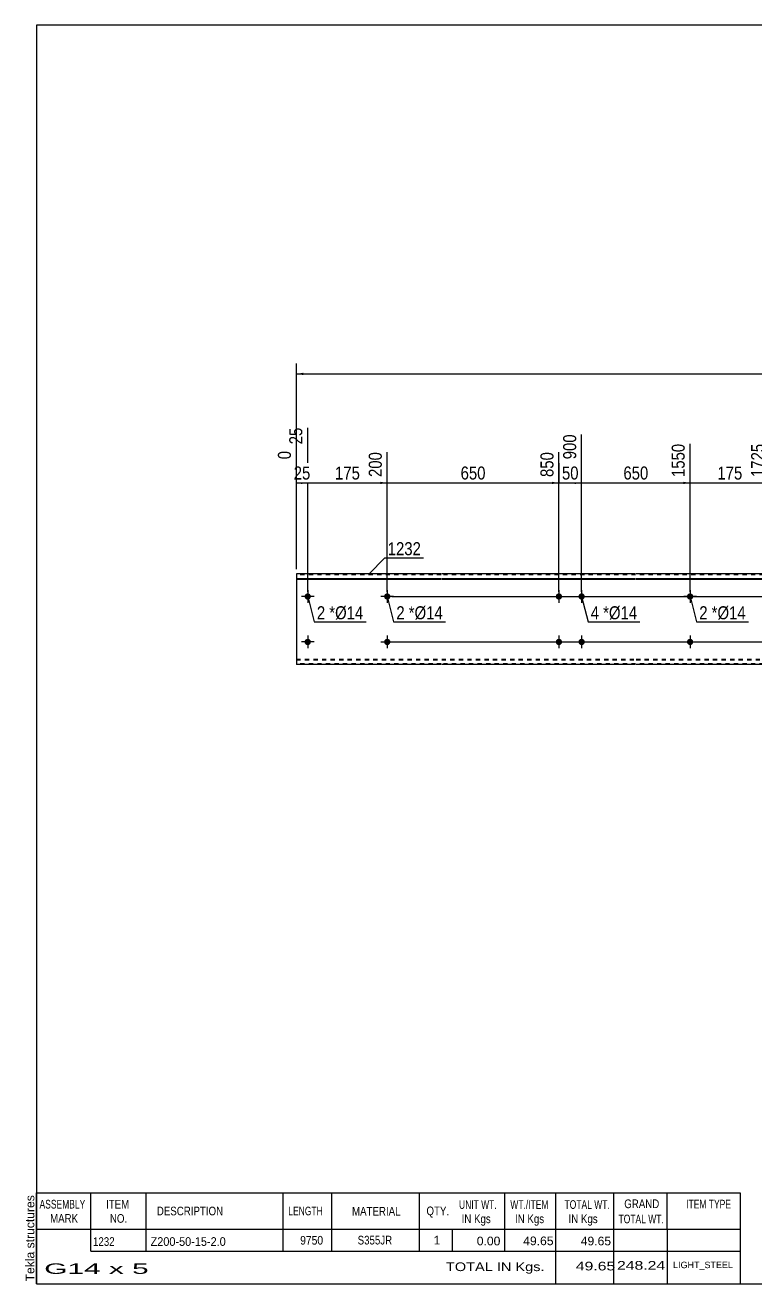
# Model space of a CAD drawing. Header units: millimetres. Extents: x -60 to 343, y -146 to 131.
# Drawn here: x -59.7 to 101.2, y -146.3 to 130.8 of the extents above; entities that cross this region are included whole.
import ezdxf

# ---------------------------------------------------------------- set-up
doc = ezdxf.new("R2010")
doc.units = ezdxf.units.MM
doc.linetypes.add('DXK_LINE_DOT1', pattern=[1.8814, 0.9407, -0.9407])
doc.styles.add('Arial', font='ARIAL.TTF', dxfattribs={"height": 0.2})
doc.styles.add('Arial Narrow', font='ARIALN.TTF', dxfattribs={"height": 0.2})

# ---------------------------------------------------------------- blocks, each defined once
blk = doc.blocks.new('Unknown-629087933-1822')
at = {"color": 5, "linetype": 'Continuous'}
for p, q in [((342.8, 130.75), (-57.2, 130.75)), ((-57.2, 130.75), (-57.2, -146.25)), ((342.8, -146.25), (342.8, 130.75)), ((-57.2, -146.25), (342.8, -146.25))]:
    blk.add_line(p, q, dxfattribs=at)
at = {"color": 174, "linetype": 'Continuous', "style": 'Arial'}
blk.add_text('Tekla structures', height=1.9102, rotation=90, dxfattribs=at).set_placement((-57.7, -145.75))
blk = doc.blocks.new('Bolt-629087933-1223 - 1203')
at = {"linetype": 'Continuous'}
for points in [[(58.5, 5, -1), (57.1, 5, -1)], [(63.5, 5, -1), (62.1, 5, -1)], [(58.5, -5, -1), (57.1, -5, -1)], [(63.5, -5, -1), (62.1, -5, -1)]]:
    blk.add_hatch(color=3, dxfattribs=at).paths.add_polyline_path(points)
at = {"color": 3, "linetype": 'Continuous'}
for p, q in [((57.8, 6.4), (57.8, 3.6)), ((62.8, 6.4), (62.8, 3.6)), ((56.4, 5), (59.2, 5)), ((61.4, 5), (64.2, 5)), ((56.4, -5), (59.2, -5)), ((57.8, -3.6), (57.8, -6.4)), ((61.4, -5), (64.2, -5)), ((62.8, -3.6), (62.8, -6.4))]:
    blk.add_line(p, q, dxfattribs=at)
blk = doc.blocks.new('Part-629087933-1218 - 1203')
at = {"color": 2, "linetype": 'Continuous'}
for p, q in [((0, 10), (0, -10)), ((31.9, 10), (0, 10)), ((0, 8.94), (31.9, 8.94)), ((0, 8.8), (31.9, 8.8)), ((74.69, 10), (32, 10)), ((32, 8.94), (74.69, 8.94)), ((32, 8.8), (74.69, 8.8)), ((116.09, 10), (74.79, 10)), ((74.79, 8.94), (116.09, 8.94)), ((74.79, 8.8), (116.09, 8.8)), ((139.19, 10), (116.19, 10)), ((116.19, 8.94), (139.19, 8.94)), ((116.19, 8.8), (139.19, 8.8)), ((180.58, 10), (139.29, 10)), ((139.29, 8.94), (180.58, 8.94)), ((139.29, 8.8), (180.58, 8.8)), ((209.48, 10), (180.68, 10)), ((180.68, 8.94), (209.48, 8.94)), ((180.68, 8.8), (209.48, 8.8)), ((231.18, 10), (209.58, 10)), ((209.58, 8.94), (231.18, 8.94)), ((209.58, 8.8), (231.18, 8.8)), ((263.17, 10), (231.28, 10)), ((231.28, 8.94), (263.17, 8.94)), ((231.28, 8.8), (263.17, 8.8)), ((263.17, 10), (263.17, -10)), ((31.9, -10), (0, -10)), ((74.69, -10), (32, -10)), ((116.09, -10), (74.79, -10)), ((139.19, -10), (116.19, -10)), ((180.58, -10), (139.29, -10)), ((209.48, -10), (180.68, -10)), ((231.18, -10), (209.58, -10)), ((263.17, -10), (231.28, -10))]:
    blk.add_line(p, q, dxfattribs=at)
at = {"color": 7, "linetype": 'DXK_LINE_DOT1'}
for p, q in [((31.9, 9.8), (0, 9.8)), ((74.69, 9.8), (32, 9.8)), ((116.09, 9.8), (74.79, 9.8)), ((139.19, 9.8), (116.19, 9.8)), ((180.58, 9.8), (139.29, 9.8)), ((209.48, 9.8), (180.68, 9.8)), ((231.18, 9.8), (209.58, 9.8)), ((263.17, 9.8), (231.28, 9.8)), ((0, -8.8), (31.9, -8.8)), ((0, -8.94), (31.9, -8.94)), ((31.9, -9.8), (0, -9.8)), ((32, -8.8), (74.69, -8.8)), ((32, -8.94), (74.69, -8.94)), ((74.69, -9.8), (32, -9.8)), ((74.79, -8.8), (116.09, -8.8)), ((74.79, -8.94), (116.09, -8.94)), ((116.09, -9.8), (74.79, -9.8)), ((116.19, -8.8), (139.19, -8.8)), ((116.19, -8.94), (139.19, -8.94)), ((139.19, -9.8), (116.19, -9.8)), ((139.29, -8.8), (180.58, -8.8)), ((139.29, -8.94), (180.58, -8.94)), ((180.58, -9.8), (139.29, -9.8)), ((180.68, -8.8), (209.48, -8.8)), ((180.68, -8.94), (209.48, -8.94)), ((209.48, -9.8), (180.68, -9.8)), ((209.58, -8.8), (231.18, -8.8)), ((209.58, -8.94), (231.18, -8.94)), ((231.18, -9.8), (209.58, -9.8)), ((231.28, -8.8), (263.17, -8.8)), ((231.28, -8.94), (263.17, -8.94)), ((263.17, -9.8), (231.28, -9.8))]:
    blk.add_line(p, q, dxfattribs=at)
blk = doc.blocks.new('Bolt-629087933-1219 - 1203')
at = {"linetype": 'Continuous'}
for points in [[(3.2, 5, -1), (1.8, 5, -1)], [(3.2, -5, -1), (1.8, -5, -1)]]:
    blk.add_hatch(color=3, dxfattribs=at).paths.add_polyline_path(points)
at = {"color": 3, "linetype": 'Continuous'}
for p, q in [((2.5, 6.4), (2.5, 3.6)), ((3.9, 5), (1.1, 5)), ((3.9, -5), (1.1, -5)), ((2.5, -3.6), (2.5, -6.4))]:
    blk.add_line(p, q, dxfattribs=at)
blk = doc.blocks.new('Bolt-629087933-1224 - 1203')
at = {"linetype": 'Continuous'}
blk.add_hatch(color=3, dxfattribs=at).paths.add_polyline_path([(20.7, -5, -1), (19.3, -5, -1)])
at = {"color": 3, "linetype": 'Continuous'}
for p, q in [((18.6, -5), (21.4, -5)), ((20, -3.6), (20, -6.4))]:
    blk.add_line(p, q, dxfattribs=at)
blk = doc.blocks.new('Bolt-629087933-1225 - 1203')
at = {"linetype": 'Continuous'}
blk.add_hatch(color=3, dxfattribs=at).paths.add_polyline_path([(87.39, -5, -1), (85.99, -5, -1)])
at = {"color": 3, "linetype": 'Continuous'}
for p, q in [((85.29, -5), (88.09, -5)), ((86.69, -3.6), (86.69, -6.4))]:
    blk.add_line(p, q, dxfattribs=at)
blk = doc.blocks.new('Bolt-629087933-1226 - 1203')
at = {"linetype": 'Continuous'}
blk.add_hatch(color=3, dxfattribs=at).paths.add_polyline_path([(87.39, 5, -1), (85.99, 5, -1)])
at = {"color": 3, "linetype": 'Continuous'}
for p, q in [((86.69, 6.4), (86.69, 3.6)), ((88.09, 5), (85.29, 5))]:
    blk.add_line(p, q, dxfattribs=at)
blk = doc.blocks.new('Bolt-629087933-1227 - 1203')
at = {"linetype": 'Continuous'}
blk.add_hatch(color=3, dxfattribs=at).paths.add_polyline_path([(20.7, 5, -1), (19.3, 5, -1)])
at = {"color": 3, "linetype": 'Continuous'}
for p, q in [((20, 6.4), (20, 3.6)), ((21.4, 5), (18.6, 5))]:
    blk.add_line(p, q, dxfattribs=at)
blk = doc.blocks.new('StraightDimension-629087933-1284 - 1203')
at = {"linetype": 'Continuous'}
blk.add_hatch(color=7, dxfattribs=at).paths.add_polyline_path([(61.3, 30.25), (62.8, 30), (61.3, 29.75)])
at = {"color": 7, "linetype": 'Continuous'}
for p, q in [((62.8, 6), (62.8, 40.68)), ((57.8, 6), (57.8, 36.78)), ((57.8, 30), (62.8, 30))]:
    blk.add_line(p, q, dxfattribs=at)
at = {"color": 0}
blk.add_wipeout([(62.73, 30.15), (62.73, 34.35), (57.87, 34.35), (57.87, 30.15)], dxfattribs=at)
at = {"color": 0, "linetype": 'Continuous'}
blk.add_wipeout([(62.2, 41.28), (58, 41.28), (58, 34.6), (62.2, 34.6)], dxfattribs=at)
at = {"color": 3, "linetype": 'Continuous', "style": 'Arial Narrow'}
blk.add_text('900', height=2.863, rotation=90.0002, dxfattribs=at).set_placement((61.6, 35.2))
at = {"color": 3, "style": 'Arial Narrow'}
blk.add_text('50', height=2.863, dxfattribs=at).set_placement((58.47, 30.75))
blk = doc.blocks.new('StraightDimension-629087933-1283 - 1203')
at = {"linetype": 'Continuous'}
blk.add_hatch(color=7, dxfattribs=at).paths.add_polyline_path([(85.19, 30.25), (86.69, 30), (85.19, 29.75)])
at = {"color": 7, "linetype": 'Continuous'}
for p, q in [((62.8, 6), (62.8, 40.68)), ((86.69, 6), (86.69, 38.61)), ((62.8, 30), (86.69, 30))]:
    blk.add_line(p, q, dxfattribs=at)
at = {"color": 0, "linetype": 'Continuous'}
blk.add_wipeout([(86.09, 39.21), (81.89, 39.21), (81.89, 30.7), (86.09, 30.7)], dxfattribs=at)
at = {"color": 0}
blk.add_wipeout([(78.09, 30.15), (78.09, 34.35), (71.4, 34.35), (71.4, 30.15)], dxfattribs=at)
at = {"color": 3, "linetype": 'Continuous', "style": 'Arial Narrow'}
blk.add_text('1550', height=2.863, rotation=90.0002, dxfattribs=at).set_placement((85.49, 31.3))
at = {"color": 3, "style": 'Arial Narrow'}
blk.add_text('650', height=2.863, dxfattribs=at).set_placement((72, 30.75))
blk = doc.blocks.new('StraightDimension-629087933-1282 - 1203')
at = {"linetype": 'Continuous'}
blk.add_hatch(color=7, dxfattribs=at).paths.add_polyline_path([(102.69, 30.25), (104.19, 30), (102.69, 29.75)])
at = {"color": 7, "linetype": 'Continuous'}
for p, q in [((86.69, 6), (86.69, 38.61)), ((104.19, 6), (104.19, 38.61)), ((86.69, 30), (104.19, 30))]:
    blk.add_line(p, q, dxfattribs=at)
at = {"color": 0}
blk.add_wipeout([(98.78, 30.15), (98.78, 34.35), (92.1, 34.35), (92.1, 30.15)], dxfattribs=at)
at = {"color": 0, "linetype": 'Continuous'}
blk.add_wipeout([(103.59, 39.21), (99.39, 39.21), (99.39, 30.7), (103.59, 30.7)], dxfattribs=at)
at = {"color": 3, "linetype": 'Continuous', "style": 'Arial Narrow'}
blk.add_text('1725', height=2.863, rotation=90.0002, dxfattribs=at).set_placement((102.99, 31.3))
at = {"color": 3, "style": 'Arial Narrow'}
blk.add_text('175', height=2.863, dxfattribs=at).set_placement((92.7, 30.75))
blk = doc.blocks.new('StraightDimension-629087933-1286 - 1203')
at = {"linetype": 'Continuous'}
blk.add_hatch(color=7, dxfattribs=at).paths.add_polyline_path([(18.5, 30.25), (20, 30), (18.5, 29.75)])
at = {"color": 7, "linetype": 'Continuous'}
for p, q in [((2.5, 6), (2.5, 42.16)), ((20, 6), (20, 36.78)), ((2.5, 30), (20, 30))]:
    blk.add_line(p, q, dxfattribs=at)
at = {"color": 0}
blk.add_wipeout([(14.59, 30.15), (14.59, 34.35), (7.91, 34.35), (7.91, 30.15)], dxfattribs=at)
at = {"color": 0, "linetype": 'Continuous'}
blk.add_wipeout([(19.4, 37.38), (15.2, 37.38), (15.2, 30.7), (19.4, 30.7)], dxfattribs=at)
at = {"color": 3, "linetype": 'Continuous', "style": 'Arial Narrow'}
blk.add_text('200', height=2.863, rotation=90.0002, dxfattribs=at).set_placement((18.8, 31.3))
at = {"color": 3, "style": 'Arial Narrow'}
blk.add_text('175', height=2.863, dxfattribs=at).set_placement((8.51, 30.75))
blk = doc.blocks.new('StraightDimension-629087933-1287 - 1203')
at = {"linetype": 'Continuous'}
blk.add_hatch(color=7, dxfattribs=at).paths.add_polyline_path([(1, 30.25), (2.5, 30), (1, 29.75)])
at = {"color": 7, "linetype": 'Continuous'}
for p, q in [((2.5, 6), (2.5, 42.16)), ((0, 11), (0, 37.03)), ((0, 30), (2.5, 30))]:
    blk.add_line(p, q, dxfattribs=at)
at = {"color": 0, "linetype": 'Continuous'}
blk.add_wipeout([(1.9, 42.76), (-2.3, 42.76), (-2.3, 37.9), (1.9, 37.9)], dxfattribs=at)
at = {"color": 0}
blk.add_wipeout([(3.68, 30.15), (3.68, 34.35), (-1.18, 34.35), (-1.18, 30.15)], dxfattribs=at)
at = {"color": 0, "linetype": 'Continuous'}
blk.add_wipeout([(-0.6, 37.63), (-4.8, 37.63), (-4.8, 34.6), (-0.6, 34.6)], dxfattribs=at)
at = {"color": 3, "linetype": 'Continuous', "style": 'Arial Narrow'}
for s, height, p in [('25', 2.863, (1.3, 38.5)), ('0', 2.86, (-1.2, 35.2))]:
    blk.add_text(s, height=height, rotation=90.0002, dxfattribs=at).set_placement(p)
at = {"color": 3, "style": 'Arial Narrow'}
blk.add_text('25', height=2.863, dxfattribs=at).set_placement((-0.58, 30.75))
blk = doc.blocks.new('StraightDimension-629087933-1341 - 1203')
at = {"linetype": 'Continuous'}
for points in [[(275.75, -6.5), (276, -5), (276.25, -6.5)], [(276.25, -8.5), (276, -10), (275.75, -8.5)]]:
    blk.add_hatch(color=7, dxfattribs=at).paths.add_polyline_path(points)
at = {"color": 7, "linetype": 'Continuous'}
for p, q in [((21, -5), (278.4, -5)), ((276, -10), (276, -5)), ((264.17, -10), (278.4, -10))]:
    blk.add_line(p, q, dxfattribs=at)
at = {"color": 0}
blk.add_wipeout([(275.85, -5.07), (271.65, -5.07), (271.65, -9.93), (275.85, -9.93)], dxfattribs=at)
at = {"color": 3, "style": 'Arial Narrow'}
blk.add_text('50', height=2.863, rotation=90.0002, dxfattribs=at).set_placement((275.25, -9.33))
blk = doc.blocks.new('StraightDimension-629087933-1340 - 1203')
at = {"linetype": 'Continuous'}
for points in [[(275.75, 3.5), (276, 5), (276.25, 3.5)], [(276.25, -3.5), (276, -5), (275.75, -3.5)]]:
    blk.add_hatch(color=7, dxfattribs=at).paths.add_polyline_path(points)
at = {"color": 7, "linetype": 'Continuous'}
for p, q in [((21, 5), (278.4, 5)), ((276, -5), (276, 5)), ((21, -5), (278.4, -5))]:
    blk.add_line(p, q, dxfattribs=at)
at = {"color": 0}
blk.add_wipeout([(275.85, 3.34), (271.65, 3.34), (271.65, -3.34), (275.85, -3.34)], dxfattribs=at)
at = {"color": 3, "style": 'Arial Narrow'}
blk.add_text('100', height=2.863, rotation=90.0002, dxfattribs=at).set_placement((275.25, -2.74))
blk = doc.blocks.new('StraightDimension-629087933-1339 - 1203')
at = {"linetype": 'Continuous'}
for points in [[(275.75, 8.5), (276, 10), (276.25, 8.5)], [(276.25, 6.5), (276, 5), (275.75, 6.5)]]:
    blk.add_hatch(color=7, dxfattribs=at).paths.add_polyline_path(points)
at = {"color": 7, "linetype": 'Continuous'}
for p, q in [((264.17, 10), (278.4, 10)), ((276, 5), (276, 10)), ((21, 5), (278.4, 5))]:
    blk.add_line(p, q, dxfattribs=at)
at = {"color": 0}
blk.add_wipeout([(275.85, 9.93), (271.65, 9.93), (271.65, 5.07), (275.85, 5.07)], dxfattribs=at)
at = {"color": 3, "style": 'Arial Narrow'}
blk.add_text('50', height=2.863, rotation=90.0002, dxfattribs=at).set_placement((275.25, 5.67))
blk = doc.blocks.new('StraightDimension-629087933-1285 - 1203')
at = {"linetype": 'Continuous'}
blk.add_hatch(color=7, dxfattribs=at).paths.add_polyline_path([(56.3, 30.25), (57.8, 30), (56.3, 29.75)])
at = {"color": 7, "linetype": 'Continuous'}
for p, q in [((20, 6), (20, 36.78)), ((57.8, 6), (57.8, 36.78)), ((20, 30), (57.8, 30))]:
    blk.add_line(p, q, dxfattribs=at)
at = {"color": 0, "linetype": 'Continuous'}
blk.add_wipeout([(57.2, 37.38), (53, 37.38), (53, 30.7), (57.2, 30.7)], dxfattribs=at)
at = {"color": 0}
blk.add_wipeout([(42.24, 30.15), (42.24, 34.35), (35.56, 34.35), (35.56, 30.15)], dxfattribs=at)
at = {"color": 3, "linetype": 'Continuous', "style": 'Arial Narrow'}
blk.add_text('850', height=2.863, rotation=90.0002, dxfattribs=at).set_placement((56.6, 31.3))
at = {"color": 3, "style": 'Arial Narrow'}
blk.add_text('650', height=2.863, dxfattribs=at).set_placement((36.16, 30.75))
blk = doc.blocks.new('StraightDimension-629087933-1391 - 1203')
at = {"linetype": 'Continuous'}
for points in [[(1.5, 53.75), (0, 54), (1.5, 54.25)], [(261.67, 54.25), (263.17, 54), (261.67, 53.75)]]:
    blk.add_hatch(color=7, dxfattribs=at).paths.add_polyline_path(points)
at = {"color": 7, "linetype": 'Continuous'}
for p, q in [((0, 11), (0, 56.25)), ((263.17, 11), (263.17, 56.25)), ((0, 54), (263.17, 54))]:
    blk.add_line(p, q, dxfattribs=at)
at = {"color": 0}
blk.add_wipeout([(135.84, 54.15), (135.84, 58.35), (127.33, 58.35), (127.33, 54.15)], dxfattribs=at)
at = {"color": 3, "style": 'Arial Narrow'}
blk.add_text('9750', height=2.863, dxfattribs=at).set_placement((127.93, 54.75))
blk = doc.blocks.new('CBS_BOM-629087933-1901')
at = {"color": 7, "linetype": 'Continuous'}
for p, q in [((-57.23, -134.28), (-57.23, -126.28)), ((-57.23, -126.28), (97.69, -126.28)), ((-45.23, -134.28), (-45.23, -126.28)), ((-33.04, -134.28), (-33.04, -126.28)), ((-2.88, -134.28), (-2.88, -126.28)), ((7.8, -134.28), (7.8, -126.28)), ((27.12, -134.28), (27.12, -126.28)), ((45.92, -134.28), (45.92, -126.28)), ((57.13, -134.28), (57.13, -126.28)), ((69.92, -134.28), (69.92, -126.28)), ((81.67, -134.28), (81.67, -126.28)), ((97.69, -126.29), (97.69, -134.27)), ((-57.23, -134.28), (97.69, -134.28)), ((-57.23, -139.08), (-57.23, -134.28)), ((-45.23, -139.08), (-45.23, -134.28)), ((-33.04, -139.08), (-33.04, -134.28)), ((-2.88, -139.08), (-2.88, -134.28)), ((7.8, -139.08), (7.8, -134.28)), ((27.12, -139.08), (27.12, -134.28)), ((34.38, -139.08), (34.38, -134.28)), ((45.92, -139.08), (45.92, -134.28)), ((57.13, -139.08), (57.13, -134.28)), ((69.92, -139.08), (69.92, -134.28)), ((81.69, -139.08), (81.69, -134.28)), ((97.69, -134.28), (97.69, -139.08)), ((-57.23, -146.28), (-57.23, -139.1)), ((-45.23, -139.08), (97.69, -139.08)), ((57.13, -146.28), (57.13, -139.1)), ((69.92, -146.28), (69.92, -139.1)), ((81.73, -146.28), (81.73, -139.1)), ((97.69, -139.08), (97.69, -146.28)), ((-57.23, -146.28), (97.69, -146.28))]:
    blk.add_line(p, q, dxfattribs=at)
at = {"color": 3, "linetype": 'Continuous', "style": 'Arial'}
for s, height, width, p in [('ASSEMBLY', 1.91, 0.7, (-56.55, -129.71)), ('ITEM', 1.91, 0.8, (-41.9, -129.71)), ('DESCRIPTION', 1.9102, 0.8, (-30.72, -131.21)), ('LENGTH', 1.91, 0.7, (-1.77, -131.21)), ('MATERIAL', 1.91, 0.8, (12.25, -131.26)), ('QTY.', 1.91, 0.8, (28.64, -131.18)), ('UNIT WT.', 1.91, 0.7, (35.81, -129.78)), ('WT./ITEM', 1.91, 0.7, (47.1, -129.78)), ('TOTAL WT.', 1.91, 0.7, (59.04, -129.78)), ('GRAND', 1.91, 0.8, (72.19, -129.62)), ('ITEM TYPE', 1.91, 0.7, (85.83, -129.7)), ('MARK', 1.91, 0.8, (-54.23, -132.84)), ('NO.', 1.91, 0.8, (-41.05, -132.84)), ('IN Kgs', 1.91, 0.8, (36.39, -132.92)), ('IN Kgs', 1.91, 0.8, (48.14, -132.92)), ('IN Kgs', 1.91, 0.8, (59.93, -132.92)), ('TOTAL WT.', 1.91, 0.7, (70.93, -132.96))]:
    blk.add_text(s, height=height, dxfattribs=dict(at, width=width)).set_placement(p)
at = {"color": 7, "linetype": 'Continuous', "style": 'Arial'}
for s, height, width, p in [('9750', 1.91, 0.85, (0.84, -137.65)), ('S355JR', 1.91, 0.8, (13.49, -137.62)), ('1232', 1.91, 0.8, (-44.77, -137.93)), ('Z200-50-15-2.0', 1.9102, 0.9, (-32.1, -137.93))]:
    blk.add_text(s, height=height, dxfattribs=dict(at, width=width)).set_placement(p)
for s, p in [('1', (30.21, -137.62)), ('0.00', (39.72, -137.81)), ('49.65', (49.94, -137.78)), ('49.65', (62.61, -137.81))]:
    blk.add_text(s, height=1.91, dxfattribs=at).set_placement(p)
at = {"color": 6, "linetype": 'Continuous', "style": 'Arial'}
for s, height, width, p in [('248.24', 1.91, 1.3, (70.59, -143.17)), ('G14 x 5', 2.292, 2.05, (-55.51, -144.09)), ('TOTAL IN Kgs.', 1.9102, 1.2, (32.93, -143.48)), ('49.65', 1.91, 1.3, (61.52, -143.33))]:
    blk.add_text(s, height=height, dxfattribs=dict(at, width=width)).set_placement(p)
blk.add_text('LIGHT_STEEL', height=1.4135, dxfattribs=at).set_placement((82.94, -142.83))
blk = doc.blocks.new('MarkSet-629087933-1410 - 1203')
at = {"color": 0}
blk.add_wipeout([(90.53, -0.01), (90.53, 2.99), (88.71, 2.99), (88.71, -0.01)], dxfattribs=at)
blk.add_wipeout([(90.53, -0.01), (90.53, 2.99), (88.71, 2.99), (88.71, -0.01)], dxfattribs=at)
at = {"color": 7, "linetype": 'Continuous'}
blk.add_line((86.69, 5), (88.11, -0.61), dxfattribs=at)
at = {"color": 0}
blk.add_wipeout([(92.71, -0.01), (92.71, 2.99), (91.43, 2.99), (91.43, -0.01)], dxfattribs=at)
blk.add_wipeout([(92.71, -0.01), (92.71, 2.99), (91.43, 2.99), (91.43, -0.01)], dxfattribs=at)
at = {"color": 3, "style": 'Arial Narrow'}
blk.add_text('2', height=2.86, dxfattribs=at).set_placement((88.71, -0.01))
at = {"color": 0}
blk.add_wipeout([(98.92, -0.01), (98.92, 2.99), (92.71, 2.99), (92.71, -0.01)], dxfattribs=at)
blk.add_wipeout([(98.92, -0.01), (98.92, 2.99), (92.71, 2.99), (92.71, -0.01)], dxfattribs=at)
at = {"color": 7, "linetype": 'Continuous'}
blk.add_line((88.11, -0.61), (99.52, -0.61), dxfattribs=at)
at = {"color": 3, "style": 'Arial Narrow'}
for s, height, p in [('*', 2.86, (91.43, -0.01)), ('Ø14', 2.863, (92.71, -0.01))]:
    blk.add_text(s, height=height, dxfattribs=at).set_placement(p)
blk = doc.blocks.new('Mark-629087933-1427 - 1203')
at = {"color": 0}
blk.add_wipeout([(66.64, -0.01), (66.64, 2.99), (64.81, 2.99), (64.81, -0.01)], dxfattribs=at)
blk.add_wipeout([(66.64, -0.01), (66.64, 2.99), (64.81, 2.99), (64.81, -0.01)], dxfattribs=at)
at = {"color": 7, "linetype": 'Continuous'}
blk.add_line((62.8, 5), (64.21, -0.61), dxfattribs=at)
at = {"color": 0}
blk.add_wipeout([(68.82, -0.01), (68.82, 2.99), (67.54, 2.99), (67.54, -0.01)], dxfattribs=at)
blk.add_wipeout([(68.82, -0.01), (68.82, 2.99), (67.54, 2.99), (67.54, -0.01)], dxfattribs=at)
at = {"color": 3, "style": 'Arial Narrow'}
blk.add_text('4', height=2.86, dxfattribs=at).set_placement((64.81, -0.01))
at = {"color": 0}
blk.add_wipeout([(75.03, -0.01), (75.03, 2.99), (68.82, 2.99), (68.82, -0.01)], dxfattribs=at)
blk.add_wipeout([(75.03, -0.01), (75.03, 2.99), (68.82, 2.99), (68.82, -0.01)], dxfattribs=at)
at = {"color": 7, "linetype": 'Continuous'}
blk.add_line((64.21, -0.61), (75.63, -0.61), dxfattribs=at)
at = {"color": 3, "style": 'Arial Narrow'}
for s, height, p in [('*', 2.86, (67.54, -0.01)), ('Ø14', 2.863, (68.82, -0.01))]:
    blk.add_text(s, height=height, dxfattribs=at).set_placement(p)
blk = doc.blocks.new('Mark-629087933-1394 - 1203')
at = {"color": 0}
blk.add_wipeout([(27.42, 14.09), (27.42, 17.09), (20.11, 17.09), (20.11, 14.09)], dxfattribs=at)
blk.add_wipeout([(27.42, 14.09), (27.42, 17.09), (20.11, 17.09), (20.11, 14.09)], dxfattribs=at)
at = {"color": 7, "linetype": 'Continuous'}
for p, q in [((15.97, 9.95), (19.51, 13.49)), ((19.51, 13.49), (28.02, 13.49))]:
    blk.add_line(p, q, dxfattribs=at)
at = {"color": 3, "style": 'Arial Narrow'}
blk.add_text('1232', height=2.863, dxfattribs=at).set_placement((20.11, 14.09))
blk = doc.blocks.new('MarkSet-629087933-1405 - 1203')
at = {"color": 0}
blk.add_wipeout([(23.84, -0.01), (23.84, 2.99), (22.01, 2.99), (22.01, -0.01)], dxfattribs=at)
blk.add_wipeout([(23.84, -0.01), (23.84, 2.99), (22.01, 2.99), (22.01, -0.01)], dxfattribs=at)
at = {"color": 7, "linetype": 'Continuous'}
blk.add_line((20, 5), (21.41, -0.61), dxfattribs=at)
at = {"color": 0}
blk.add_wipeout([(26.02, -0.01), (26.02, 2.99), (24.74, 2.99), (24.74, -0.01)], dxfattribs=at)
blk.add_wipeout([(26.02, -0.01), (26.02, 2.99), (24.74, 2.99), (24.74, -0.01)], dxfattribs=at)
at = {"color": 3, "style": 'Arial Narrow'}
blk.add_text('2', height=2.86, dxfattribs=at).set_placement((22.01, -0.01))
at = {"color": 0}
blk.add_wipeout([(32.23, -0.01), (32.23, 2.99), (26.02, 2.99), (26.02, -0.01)], dxfattribs=at)
blk.add_wipeout([(32.23, -0.01), (32.23, 2.99), (26.02, 2.99), (26.02, -0.01)], dxfattribs=at)
at = {"color": 7, "linetype": 'Continuous'}
blk.add_line((21.41, -0.61), (32.83, -0.61), dxfattribs=at)
at = {"color": 3, "style": 'Arial Narrow'}
for s, height, p in [('*', 2.86, (24.74, -0.01)), ('Ø14', 2.863, (26.02, -0.01))]:
    blk.add_text(s, height=height, dxfattribs=at).set_placement(p)
blk = doc.blocks.new('Mark-629087933-1423 - 1203')
at = {"color": 0}
blk.add_wipeout([(6.34, -0.01), (6.34, 2.99), (4.51, 2.99), (4.51, -0.01)], dxfattribs=at)
blk.add_wipeout([(6.34, -0.01), (6.34, 2.99), (4.51, 2.99), (4.51, -0.01)], dxfattribs=at)
at = {"color": 7, "linetype": 'Continuous'}
blk.add_line((2.5, 5), (3.91, -0.61), dxfattribs=at)
at = {"color": 0}
blk.add_wipeout([(8.52, -0.01), (8.52, 2.99), (7.24, 2.99), (7.24, -0.01)], dxfattribs=at)
blk.add_wipeout([(8.52, -0.01), (8.52, 2.99), (7.24, 2.99), (7.24, -0.01)], dxfattribs=at)
at = {"color": 3, "style": 'Arial Narrow'}
blk.add_text('2', height=2.86, dxfattribs=at).set_placement((4.51, -0.01))
at = {"color": 0}
blk.add_wipeout([(14.73, -0.01), (14.73, 2.99), (8.52, 2.99), (8.52, -0.01)], dxfattribs=at)
blk.add_wipeout([(14.73, -0.01), (14.73, 2.99), (8.52, 2.99), (8.52, -0.01)], dxfattribs=at)
at = {"color": 7, "linetype": 'Continuous'}
blk.add_line((3.91, -0.61), (15.33, -0.61), dxfattribs=at)
at = {"color": 3, "style": 'Arial Narrow'}
for s, height, p in [('*', 2.86, (7.24, -0.01)), ('Ø14', 2.863, (8.52, -0.01))]:
    blk.add_text(s, height=height, dxfattribs=at).set_placement(p)

msp = doc.modelspace()

# ---------------------------------------------------------------- block references
for name in ['Unknown-629087933-1822', 'Part-629087933-1218 - 1203', 'Bolt-629087933-1219 - 1203', 'Bolt-629087933-1227 - 1203', 'Bolt-629087933-1223 - 1203', 'Bolt-629087933-1226 - 1203', 'Bolt-629087933-1224 - 1203', 'Bolt-629087933-1225 - 1203', 'CBS_BOM-629087933-1901']:
    msp.add_blockref(name, (0, 0))

# ---------------------------------------------------------------- next in the draw order: block references
for name in ['StraightDimension-629087933-1286 - 1203', 'StraightDimension-629087933-1284 - 1203', 'StraightDimension-629087933-1341 - 1203']:
    msp.add_blockref(name, (0, 0))

# ---------------------------------------------------------------- next in the draw order: block references
for name in ['StraightDimension-629087933-1287 - 1203', 'StraightDimension-629087933-1283 - 1203']:
    msp.add_blockref(name, (0, 0))

# ---------------------------------------------------------------- next in the draw order: block references
for name in ['StraightDimension-629087933-1282 - 1203', 'Mark-629087933-1423 - 1203']:
    msp.add_blockref(name, (0, 0))

# ---------------------------------------------------------------- next in the draw order: block references
msp.add_blockref('StraightDimension-629087933-1340 - 1203', (0, 0))

# ---------------------------------------------------------------- next in the draw order: block references
msp.add_blockref('StraightDimension-629087933-1339 - 1203', (0, 0))

# ---------------------------------------------------------------- next in the draw order: block references
for name in ['StraightDimension-629087933-1285 - 1203', 'Mark-629087933-1427 - 1203', 'MarkSet-629087933-1410 - 1203']:
    msp.add_blockref(name, (0, 0))

# ---------------------------------------------------------------- next in the draw order: block references
for name in ['StraightDimension-629087933-1391 - 1203', 'MarkSet-629087933-1405 - 1203']:
    msp.add_blockref(name, (0, 0))

# ---------------------------------------------------------------- next in the draw order: block references
msp.add_blockref('Mark-629087933-1394 - 1203', (0, 0))

doc.saveas('drawing.dxf')
